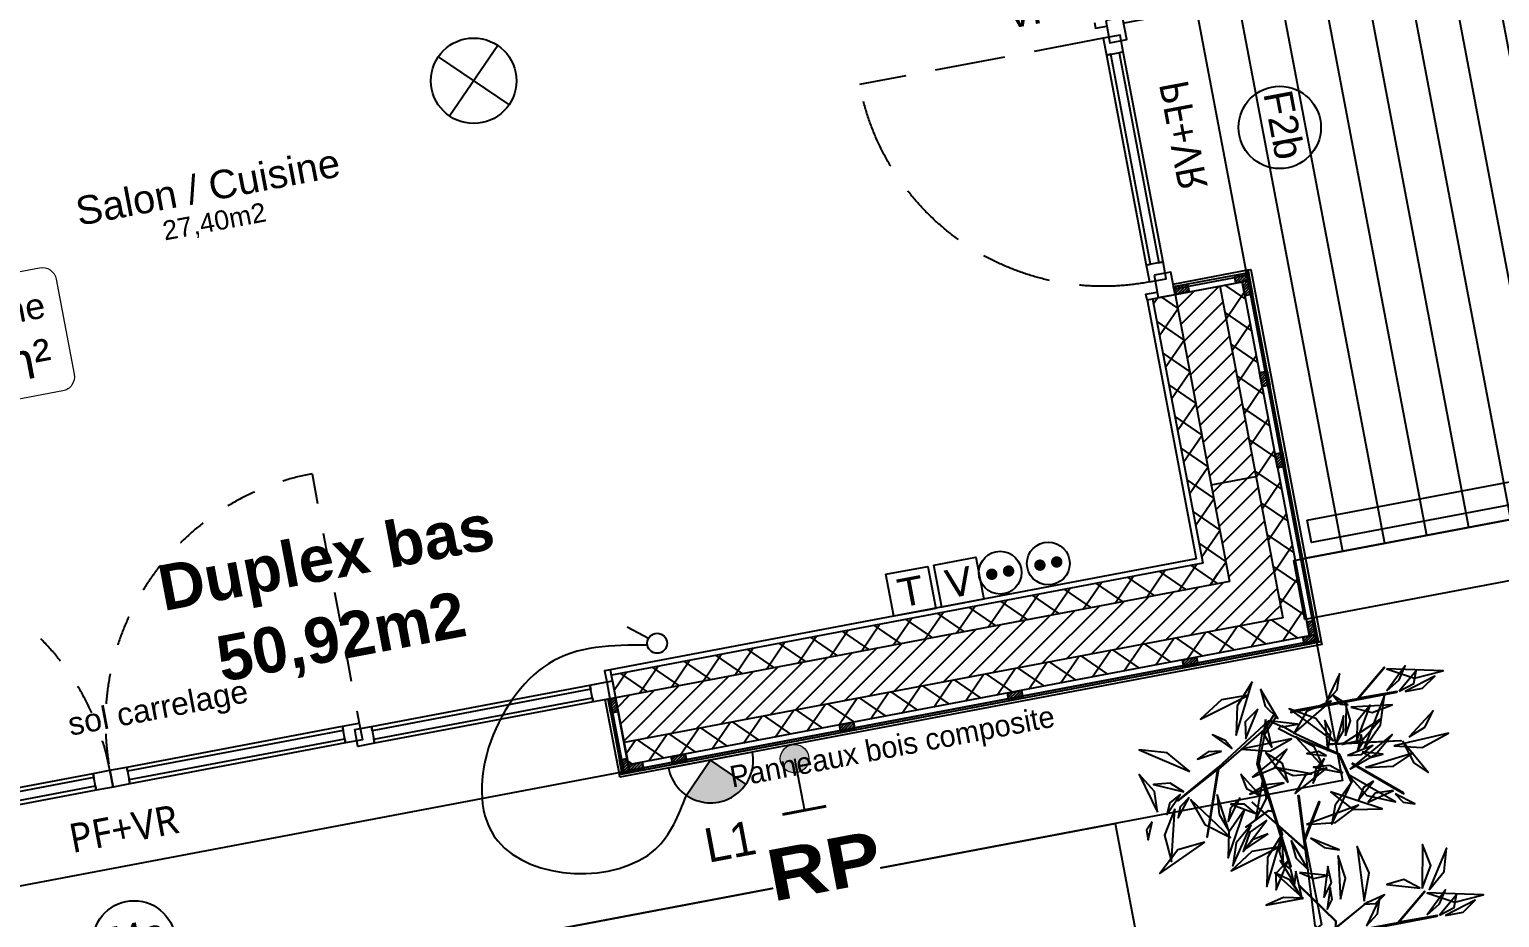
# Model space of a CAD drawing. Header units: centimetres. Extents: x 197412 to 267601, y -375791 to -305433.
# Drawn here: x 226479 to 231635, y -366572 to -363455 of the extents above; entities that cross this region are included whole.
import ezdxf

# ---------------------------------------------------------------- set-up
doc = ezdxf.new("R2010")
doc.units = ezdxf.units.CM
doc.linetypes.add('Style de ligne -1', pattern=[0.41664, 0.20828, -0.20836])
doc.linetypes.add('Style de ligne -2', pattern=[0.694425, 0.48607, -0.208355])
doc.layers.add('3-BAT C-Niveau 0', color=250, linetype='Continuous')
doc.layers.add('prlm-EAU-EF', color=161, linetype='Continuous')
doc.layers.add('prlm-ELEC-CFA', color=1, linetype='Continuous', lineweight=25)
doc.layers.add('prlm-ELEC-CFO', color=1, linetype='Continuous', lineweight=25)
doc.styles.add('Futura Book', font='')
doc.styles.add('Geneva (bold)', font='arialbd.ttf')
doc.styles.add('Helvetica', font='arial.ttf')
doc.styles.add('Lucida Grande', font='')
doc.styles.add('prlm-eau-ef', font='ariblk.ttf', dxfattribs={"height": 18})
doc.styles.add('prlm-elec-cfo', font='comic.ttf', dxfattribs={"height": 12})
doc.styles.add('prlm-sejc', font='arial.ttf', dxfattribs={"height": 20})
doc.styles.get("Standard").update_dxf_attribs({"font": 'ARIALUNI.TTF', "height": 100})
doc.styles.get('Futura Book').set_extended_font_data('Futura Book')
doc.styles.get('Lucida Grande').set_extended_font_data('Lucida Grande')
pattern_1 = [(45, (82627.55, 127994.637), (-31.2347524, 39.0434405), [])]
pattern_2 = [(45, (0, 0), (0, -1), [])]

# ---------------------------------------------------------------- blocks, each defined once
blk = doc.blocks.new('Groupe-201-1')
at = {"linetype": 'Continuous', "flags": 128}
for points in [[(14883.37, -49377.33), (14869.89, -49379.69), (14879.02, -49368.86), (14878.87, -49368.92), (14869.58, -49379.9), (14846.32, -49384.25), (14846.19, -49384.7), (14883.36, -49377.55), (14883.48, -49377.31), (14883.41, -49377.32)], [(14842.85, -49389.24), (14847.64, -49391.98), (14863.12, -49399.13), (14867.59, -49408.92), (14867.42, -49409.27), (14863.06, -49399.52), (14847.28, -49393.22), (14841.83, -49390.41), (14842.75, -49389.29)], [(14897.52, -49455.92), (14884.04, -49458.28), (14893.16, -49447.45), (14893.02, -49447.51), (14883.73, -49458.49), (14860.46, -49462.84), (14860.34, -49463.29), (14897.51, -49456.14), (14897.62, -49455.9), (14897.55, -49455.91)]]:
    blk.add_lwpolyline(points, dxfattribs=at)
for points in [[(14841.09, -49385.99), (14836.93, -49392.36), (14834.93, -49402.64), (14846.15, -49438.74), (14845.98, -49438.95), (14839.93, -49419.5), (14838.22, -49419.22), (14830.41, -49424.91), (14838.32, -49419.06), (14839.82, -49419.21), (14834.39, -49402.69), (14836.06, -49392.29), (14837.44, -49390.07), (14820.74, -49404.51), (14816.86, -49428.45), (14820.55, -49404.51), (14806.53, -49415.7), (14808.95, -49413.6), (14820.75, -49403.87), (14838.36, -49387.59), (14838.55, -49388.1), (14837.44, -49390.07), (14840.03, -49385.76)], [(14884.6, -49394.5), (14884.83, -49394.62), (14858.85, -49396.04), (14858.87, -49395.65)], [(14867.67, -49402.44), (14867.66, -49402.63), (14885.75, -49413.15), (14885.72, -49412.89)], [(14832.52, -49416.1), (14851.22, -49432.64), (14848.7, -49413.74), (14848.94, -49413.76), (14851, -49428.99), (14856.13, -49415.92), (14856.22, -49416.08), (14851.06, -49429.41), (14856.89, -49459.09), (14855.28, -49460.35), (14854.73, -49459.38), (14851.33, -49432.93), (14832.7, -49416.29)], [(14858.94, -49461.34), (14861.89, -49460.33), (14873.06, -49451.17), (14872.88, -49451.2), (14861.93, -49460.15), (14862.03, -49457.84), (14849.37, -49445.56), (14849.1, -49445.52), (14861.85, -49457.92), (14861.79, -49460.1), (14858.93, -49460.86)]]:
    blk.add_lwpolyline(points, close=True, dxfattribs=at)
at = {"linetype": 'Continuous'}
for points in [[(14858.53, -49380.89, -207.06), (14862.41, -49376.77, -208.24), (14863.27, -49371.06, -209.24), (14863.27, -49371.06, -209.24), (14858.53, -49380.89, -207.06)], [(14879.66, -49369.36, -186.41), (14889.53, -49372.66, -187.61), (14899.63, -49370.1, -186.97), (14899.63, -49370.1, -186.97), (14879.66, -49369.36, -186.41)], [(14879.79, -49377.02, -186.97), (14884.09, -49373.18, -187.38), (14886.26, -49368.29, -185.5), (14886.26, -49368.29, -185.5), (14879.79, -49377.02, -186.97)], [(14884.2, -49377.15, -174.58), (14889.28, -49374.5, -172.2), (14890.1, -49370, -168.43), (14890.1, -49370, -168.43), (14884.2, -49377.15, -174.58)], [(14832.55, -49373.92, -206.43), (14827.27, -49382.32, -204.4), (14827.01, -49392.57, -204.36), (14827.01, -49392.57, -204.36), (14832.55, -49373.92, -206.43)], [(14832.55, -49373.92, -206.43), (14827.27, -49382.32, -204.4), (14827.01, -49392.57, -204.36), (14827.01, -49392.57, -204.36), (14832.55, -49373.92, -206.43)], [(14835.53, -49376.43, -199.98), (14837.2, -49382.46, -200.36), (14841.58, -49386.77, -199.46), (14841.58, -49386.77, -199.46), (14835.53, -49376.43, -199.98)], [(14886.27, -49377.27, -174.84), (14892.39, -49376.13, -175.45), (14896.71, -49371.95, -176.76), (14896.71, -49371.95, -176.76), (14886.27, -49377.27, -174.84)], [(14831.29, -49378.63, -194.97), (14821.79, -49380.25, -192.57), (14814.49, -49387.05, -191.31), (14814.49, -49387.05, -191.31), (14831.29, -49378.63, -194.97)], [(14860.44, -49380.56, -178.9), (14851.67, -49384.27, -176.01), (14847.19, -49391.99, -172.29), (14847.19, -49391.99, -172.29), (14860.44, -49380.56, -178.9)], [(14860.44, -49380.56, -178.9), (14851.67, -49384.27, -176.01), (14847.19, -49391.99, -172.29), (14847.19, -49391.99, -172.29), (14860.44, -49380.56, -178.9)], [(14861.02, -49378.68, -177.75), (14863.61, -49381.72, -175.38), (14866.09, -49381.98, -172.12), (14866.09, -49381.98, -172.12), (14861.02, -49378.68, -177.75)], [(14867.25, -49382.85, -200.41), (14874.64, -49384.63, -200.32), (14881.71, -49382, -200.54), (14881.71, -49382, -200.54), (14867.25, -49382.85, -200.41)], [(14874.07, -49382.01, -189.87), (14869.38, -49387.67, -186.93), (14869.26, -49394.44, -183.27), (14869.26, -49394.44, -183.27), (14874.07, -49382.01, -189.87)], [(14871.8, -49397.41, -212.64), (14877.65, -49388.95, -211.07), (14878.96, -49378.62, -212.06), (14878.96, -49378.62, -212.06), (14871.8, -49397.41, -212.64)], [(14871.8, -49397.41, -212.64), (14877.65, -49388.95, -211.07), (14878.96, -49378.62, -212.06), (14878.96, -49378.62, -212.06), (14871.8, -49397.41, -212.64)], [(14834.54, -49383.46, -194.21), (14830.17, -49387.99, -192.81), (14830.32, -49393.74, -190.06), (14830.32, -49393.74, -190.06), (14834.54, -49383.46, -194.21)], [(14834.54, -49383.46, -194.21), (14830.17, -49387.99, -192.81), (14830.32, -49393.74, -190.06), (14830.32, -49393.74, -190.06), (14834.54, -49383.46, -194.21)], [(14837.25, -49387.16, -183.73), (14836.61, -49392.16, -181.29), (14839.43, -49396.84, -179.52), (14839.43, -49396.84, -179.52), (14837.25, -49387.16, -183.73)], [(14861.16, -49394.73, -204.31), (14854.86, -49386.74, -204.16), (14845.53, -49383.39, -202.67), (14845.53, -49383.39, -202.67), (14861.16, -49394.73, -204.31)], [(14861.97, -49395.82, -204.62), (14864.59, -49391.13, -205.07), (14864.66, -49385.83, -204.23), (14864.66, -49385.83, -204.23), (14861.97, -49395.82, -204.62)], [(14864.07, -49395.84, -233.25), (14871.44, -49394.17, -238.65), (14877.56, -49386.95, -241.93), (14877.56, -49386.95, -241.93), (14864.07, -49395.84, -233.25)], [(14865.33, -49392.83, -229.03), (14867.12, -49387.64, -227.48), (14865.5, -49382.5, -225.66), (14865.5, -49382.5, -225.66), (14865.33, -49392.83, -229.03)], [(14887.67, -49393.23, -215.73), (14893.15, -49389.87, -216.78), (14896.08, -49384.05, -215.22), (14896.08, -49384.05, -215.22), (14887.67, -49393.23, -215.73)], [(14887.67, -49393.23, -215.73), (14893.15, -49389.87, -216.78), (14896.08, -49384.05, -215.22), (14896.08, -49384.05, -215.22), (14887.67, -49393.23, -215.73)], [(14838.5, -49387.65, -183.47), (14843.34, -49389.73, -183.7), (14848.46, -49388.71, -184.07), (14848.46, -49388.71, -184.07), (14838.5, -49387.65, -183.47)], [(14838.5, -49387.65, -183.47), (14843.34, -49389.73, -183.7), (14848.46, -49388.71, -184.07), (14848.46, -49388.71, -184.07), (14838.5, -49387.65, -183.47)], [(14859.1, -49398.19, -198.87), (14860.21, -49391.46, -195.41), (14858.07, -49387.45, -190.33), (14858.07, -49387.45, -190.33), (14859.1, -49398.19, -198.87)], [(14882.24, -49396.34, -223.19), (14892.24, -49396.9, -225.59), (14901.41, -49391.88, -225.79), (14901.41, -49391.88, -225.79), (14882.24, -49396.34, -223.19)], [(14882.24, -49396.34, -223.19), (14892.24, -49396.9, -225.59), (14901.41, -49391.88, -225.79), (14901.41, -49391.88, -225.79), (14882.24, -49396.34, -223.19)], [(14825.55, -49397.37, -171.59), (14823.16, -49394.46, -169.03), (14818.7, -49392.51, -167.96), (14818.7, -49392.51, -167.96), (14825.55, -49397.37, -171.59)], [(14828.68, -49397.56, -176.08), (14838.76, -49398.23, -174.79), (14846.39, -49393.96, -170.69), (14846.39, -49393.96, -170.69), (14828.68, -49397.56, -176.08)], [(14857.65, -49403.86, -217.22), (14854.46, -49396.78, -219.34), (14847.75, -49393.24, -221.55), (14847.75, -49393.24, -221.55), (14857.65, -49403.86, -217.22)], [(14866.03, -49399.77, -207.72), (14870.99, -49399.39, -206.62), (14874.89, -49396.19, -205.86), (14874.89, -49396.19, -205.86), (14866.03, -49399.77, -207.72)], [(14866.86, -49404.57, -210.1), (14875.95, -49399.24, -209.96), (14881.73, -49392.44, -205.95), (14881.73, -49392.44, -205.95), (14866.86, -49404.57, -210.1)], [(14869.5, -49398.13, -212.09), (14871.42, -49395.13, -209.87), (14870.79, -49392.45, -207.1), (14870.79, -49392.45, -207.1), (14869.5, -49398.13, -212.09)], [(14869.5, -49398.13, -212.09), (14871.42, -49395.13, -209.87), (14870.79, -49392.45, -207.1), (14870.79, -49392.45, -207.1), (14869.5, -49398.13, -212.09)], [(14885.32, -49394.71, -214.21), (14889.29, -49402.38, -211.43), (14894.37, -49405.76, -206.15), (14894.37, -49405.76, -206.15), (14885.32, -49394.71, -214.21)], [(14810.75, -49405.36, -223.66), (14802.73, -49398.81, -222.36), (14792.98, -49397.74, -219.58), (14792.98, -49397.74, -219.58), (14810.75, -49405.36, -223.66)], [(14821.85, -49398.26, -172.05), (14817.21, -49398.47, -171.7), (14813.38, -49401.09, -172.02), (14813.38, -49401.09, -172.02), (14821.85, -49398.26, -172.05)], [(14821.85, -49398.26, -172.05), (14817.21, -49398.47, -171.7), (14813.38, -49401.09, -172.02), (14813.38, -49401.09, -172.02), (14821.85, -49398.26, -172.05)], [(14832.54, -49407.39, -205.3), (14840.18, -49404.24, -204.92), (14844.77, -49397.53, -203.9), (14844.77, -49397.53, -203.9), (14832.54, -49407.39, -205.3)], [(14845.19, -49409.27, -200.73), (14843.17, -49402.57, -197.34), (14837.39, -49398.87, -193.77), (14837.39, -49398.87, -193.77), (14845.19, -49409.27, -200.73)], [(14845.19, -49409.27, -200.73), (14843.17, -49402.57, -197.34), (14837.39, -49398.87, -193.77), (14837.39, -49398.87, -193.77), (14845.19, -49409.27, -200.73)], [(14858.64, -49399.9, -202.35), (14855.82, -49398.32, -200.21), (14851.78, -49399.03, -199.09), (14851.78, -49399.03, -199.09), (14858.64, -49399.9, -202.35)], [(14857.94, -49400.8, -202.12), (14854.9, -49404.63, -201.54), (14854.04, -49409.43, -202.14), (14854.04, -49409.43, -202.14), (14857.94, -49400.8, -202.12)], [(14871.15, -49398.47, -213.12), (14874.39, -49400.31, -210.71), (14878.45, -49399.27, -208.62), (14878.45, -49399.27, -208.62), (14871.15, -49398.47, -213.12)], [(14871.15, -49398.47, -213.12), (14874.39, -49400.31, -210.71), (14878.45, -49399.27, -208.62), (14878.45, -49399.27, -208.62), (14871.15, -49398.47, -213.12)], [(14872.38, -49403.98, -221.24), (14882.19, -49403.47, -218.96), (14888.91, -49398.97, -214.31), (14888.91, -49398.97, -214.31), (14872.38, -49403.98, -221.24)], [(14799.39, -49419.62, -212.86), (14798.33, -49412.35, -209.91), (14792.92, -49406.39, -208.14), (14792.92, -49406.39, -208.14), (14799.39, -49419.62, -212.86)], [(14799.39, -49419.62, -212.86), (14798.33, -49412.35, -209.91), (14792.92, -49406.39, -208.14), (14792.92, -49406.39, -208.14), (14799.39, -49419.62, -212.86)], [(14828.64, -49406.28, -184.69), (14830.55, -49411.35, -183.17), (14835.47, -49413.91, -181.63), (14835.47, -49413.91, -181.63), (14828.64, -49406.28, -184.69)], [(14840.82, -49403.95, -185.42), (14846.92, -49406.81, -185.31), (14853.39, -49406.17, -184.01), (14853.39, -49406.17, -184.01), (14840.82, -49403.95, -185.42)], [(14858.88, -49404.11, -210.57), (14851.31, -49406.69, -206.9), (14847.72, -49413.06, -202.54), (14847.72, -49413.06, -202.54), (14858.88, -49404.11, -210.57)], [(14864.34, -49405.82, -199.77), (14859.78, -49403.26, -197.57), (14854.06, -49403.84, -196.35), (14854.06, -49403.84, -196.35), (14864.34, -49405.82, -199.77)], [(14865.97, -49406.26, -220.09), (14872.83, -49413.85, -220.53), (14882.85, -49415.96, -219.34), (14882.85, -49415.96, -219.34), (14865.97, -49406.26, -220.09)], [(14808.58, -49412.5, -232.48), (14803.78, -49409.44, -232.45), (14798.01, -49409.9, -231.83), (14798.01, -49409.9, -231.83), (14808.58, -49412.5, -232.48)], [(14843.84, -49409.34, -200.44), (14837.42, -49410.04, -199.26), (14831.81, -49413.28, -200.49), (14831.81, -49413.28, -200.49), (14843.84, -49409.34, -200.44)], [(14833.79, -49422.37, -188.89), (14837.66, -49414.87, -185.79), (14836.35, -49407.91, -181.22), (14836.35, -49407.91, -181.22), (14833.79, -49422.37, -188.89)], [(14860.03, -49412.55, -220.85), (14867.95, -49418.71, -221.31), (14878.2, -49418.42, -222.56), (14878.2, -49418.42, -222.56), (14860.03, -49412.55, -220.85)], [(14867.42, -49409.27, -197.23), (14861.75, -49417.14, -194.28), (14860.48, -49423.88, -188.42), (14860.48, -49423.88, -188.42), (14867.42, -49409.27, -197.23)], [(14875.09, -49408.78, -218.46), (14871.64, -49410.93, -216.39), (14869.91, -49415.37, -215.43), (14869.91, -49415.37, -215.43), (14875.09, -49408.78, -218.46)], [(14882.14, -49412.01, -202.5), (14875.74, -49413.03, -200.11), (14873.32, -49416.09, -195.35), (14873.32, -49416.09, -195.35), (14882.14, -49412.01, -202.5)], [(14807.48, -49413.32, -232.75), (14803.74, -49416.38, -233.5), (14802.64, -49420.43, -235.42), (14802.64, -49420.43, -235.42), (14807.48, -49413.32, -232.75)], [(14810.45, -49414.53, -229.3), (14807.36, -49417.72, -228.25), (14806.66, -49421.66, -226.49), (14806.66, -49421.66, -226.49), (14810.45, -49414.53, -229.3)], [(14810.99, -49415.25, -228.97), (14815.99, -49423.97, -227.8), (14825, -49428.49, -227.09), (14825, -49428.49, -227.09), (14810.99, -49415.25, -228.97)], [(14820.26, -49413.46, -196.26), (14820.98, -49420.33, -195.05), (14824.46, -49426.18, -196.39), (14824.46, -49426.18, -196.39), (14820.26, -49413.46, -196.26)], [(14828.4, -49414.58, -195.33), (14825.01, -49418.19, -195.1), (14824.13, -49422.91, -194.26), (14824.13, -49422.91, -194.26), (14828.4, -49414.58, -195.33)], [(14833.82, -49420.14, -215.21), (14829.87, -49416.87, -213.09), (14825.14, -49416.86, -210.46), (14825.14, -49416.86, -210.46), (14833.82, -49420.14, -215.21)], [(14851.68, -49423.93, -225.36), (14861.8, -49423.3, -224.7), (14869.83, -49417.22, -224), (14869.83, -49417.22, -224), (14851.68, -49423.93, -225.36)], [(14882.78, -49413.25, -211.6), (14885.59, -49416.14, -211.07), (14889.69, -49416.72, -211.1), (14889.69, -49416.72, -211.1), (14882.78, -49413.25, -211.6)], [(14797.56, -49423.01, -211.21), (14795.5, -49425.96, -209.03), (14796.08, -49429.35, -206.71), (14796.08, -49429.35, -206.71), (14797.56, -49423.01, -211.21)], [(14797.56, -49423.01, -211.21), (14795.5, -49425.96, -209.03), (14796.08, -49429.35, -206.71), (14796.08, -49429.35, -206.71), (14797.56, -49423.01, -211.21)], [(14805.49, -49418.45, -228.35), (14801.82, -49427.75, -229.1), (14804.35, -49436.96, -232.12), (14804.35, -49436.96, -232.12), (14805.49, -49418.45, -228.35)], [(14829.96, -49418.55, -207.25), (14824.35, -49426.61, -205.29), (14824.18, -49435.68, -201.98), (14824.18, -49435.68, -201.98), (14829.96, -49418.55, -207.25)], [(14837.75, -49422.43, -207.16), (14831.82, -49426.61, -205.48), (14829.48, -49433.42, -203.83), (14829.48, -49433.42, -203.83), (14837.75, -49422.43, -207.16)], [(14837.75, -49422.43, -207.16), (14831.82, -49426.61, -205.48), (14829.48, -49433.42, -203.83), (14829.48, -49433.42, -203.83), (14837.75, -49422.43, -207.16)], [(14832.22, -49424.12, -201.48), (14826.93, -49430.37, -202.35), (14825.85, -49438.42, -201.76), (14825.85, -49438.42, -201.76), (14832.22, -49424.12, -201.48)], [(14838.25, -49427.23, -210.84), (14832.91, -49429.18, -209.98), (14830.03, -49432.73, -207.2), (14830.03, -49432.73, -207.2), (14838.25, -49427.23, -210.84)], [(14843.26, -49427.09, -206.43), (14837.98, -49435.5, -204.4), (14837.72, -49445.75, -204.36), (14837.72, -49445.75, -204.36), (14843.26, -49427.09, -206.43)], [(14843.26, -49427.09, -206.43), (14837.98, -49435.5, -204.4), (14837.72, -49445.75, -204.36), (14837.72, -49445.75, -204.36), (14843.26, -49427.09, -206.43)], [(14843.14, -49428.3, -223.21), (14842.04, -49433.4, -222.61), (14843.57, -49437.83, -220.88), (14843.57, -49437.83, -220.88), (14843.14, -49428.3, -223.21)], [(14843.14, -49428.3, -223.21), (14842.04, -49433.4, -222.61), (14843.57, -49437.83, -220.88), (14843.57, -49437.83, -220.88), (14843.14, -49428.3, -223.21)], [(14842.75, -49425.85, -203.84), (14842.52, -49425.95, -203.87), (14842.97, -49427.63, -202.04), (14843.18, -49427.53, -202.02), (14842.75, -49425.85, -203.84)], [(14816.01, -49430.13, -215.07), (14806.49, -49432.86, -213.8), (14800.25, -49441.13, -214.42), (14800.25, -49441.13, -214.42), (14816.01, -49430.13, -215.07)], [(14842, -49431.8, -194.97), (14832.5, -49433.43, -192.57), (14825.2, -49440.23, -191.31), (14825.2, -49440.23, -191.31), (14842, -49431.8, -194.97)], [(14846.24, -49429.6, -199.98), (14847.91, -49435.64, -200.36), (14852.29, -49439.95, -199.46), (14852.29, -49439.95, -199.46), (14846.24, -49429.6, -199.98)], [(14853.09, -49428.71, -228.81), (14857.82, -49432.03, -229.15), (14863.14, -49432.83, -227.32), (14863.14, -49432.83, -227.32), (14853.09, -49428.71, -228.81)], [(14871.92, -49450.89, -179.52), (14873.58, -49440.91, -178.73), (14869.47, -49431.73, -177.91), (14869.47, -49431.73, -177.91), (14871.92, -49450.89, -179.52)], [(14892.25, -49446.45, -182.25), (14895.23, -49438.38, -178.08), (14892.32, -49430.99, -173.29), (14892.32, -49430.99, -173.29), (14892.25, -49446.45, -182.25)], [(14894.71, -49446.86, -186.4), (14899.95, -49440.47, -186.75), (14900.79, -49432.27, -187), (14900.79, -49432.27, -187), (14894.71, -49446.86, -186.4)], [(14845.26, -49436.63, -194.21), (14840.88, -49441.17, -192.81), (14841.03, -49446.92, -190.06), (14841.03, -49446.92, -190.06), (14845.26, -49436.63, -194.21)], [(14845.26, -49436.63, -194.21), (14840.88, -49441.17, -192.81), (14841.03, -49446.92, -190.06), (14841.03, -49446.92, -190.06), (14845.26, -49436.63, -194.21)], [(14847.29, -49444.55, -161.32), (14846.2, -49439.72, -161.24), (14842.39, -49436.61, -160.95), (14842.39, -49436.61, -160.95), (14847.29, -49444.55, -161.32)], [(14857.72, -49449.62, -186.16), (14860.37, -49444.48, -185.75), (14859.15, -49438.74, -185.13), (14859.15, -49438.74, -185.13), (14857.72, -49449.62, -186.16)], [(14863.54, -49450.11, -247.3), (14865.37, -49442.75, -244.69), (14862.72, -49434.99, -243.35), (14862.72, -49434.99, -243.35), (14863.54, -49450.11, -247.3)], [(14863.54, -49450.11, -247.3), (14865.37, -49442.75, -244.69), (14862.72, -49434.99, -243.35), (14862.72, -49434.99, -243.35), (14863.54, -49450.11, -247.3)], [(14849.37, -49448.85, -176.88), (14845.64, -49443.44, -176.9), (14840.59, -49440.88, -174.04), (14840.59, -49440.88, -174.04), (14849.37, -49448.85, -176.88)], [(14847.96, -49440.34, -183.73), (14847.32, -49445.33, -181.29), (14850.15, -49450.01, -179.52), (14850.15, -49450.01, -179.52), (14847.96, -49440.34, -183.73)], [(14849.21, -49440.83, -183.47), (14854.05, -49442.91, -183.7), (14859.17, -49441.89, -184.07), (14859.17, -49441.89, -184.07), (14849.21, -49440.83, -183.47)], [(14849.21, -49440.83, -183.47), (14854.05, -49442.91, -183.7), (14859.17, -49441.89, -184.07), (14859.17, -49441.89, -184.07), (14849.21, -49440.83, -183.47)], [(14891.56, -49446.29, -181.99), (14885.82, -49443.29, -181.12), (14879.82, -49445.02, -179.03), (14879.82, -49445.02, -179.03), (14891.56, -49446.29, -181.99)], [(14858.85, -49453.83, -197.01), (14860.62, -49450.24, -196.39), (14859.92, -49446.16, -196.61), (14859.92, -49446.16, -196.61), (14858.85, -49453.83, -197.01)], [(14871.83, -49451.88, -179.83), (14875.88, -49451.63, -178.67), (14878.97, -49448.66, -177.99), (14878.97, -49448.66, -177.99), (14871.83, -49451.88, -179.83)], [(14893.8, -49447.95, -186.41), (14903.67, -49451.25, -187.61), (14913.77, -49448.69, -186.97), (14913.77, -49448.69, -186.97), (14893.8, -49447.95, -186.41)], [(14893.93, -49455.62, -186.97), (14898.24, -49451.77, -187.38), (14900.41, -49446.88, -185.5), (14900.41, -49446.88, -185.5), (14893.93, -49455.62, -186.97)], [(14898.34, -49455.74, -174.58), (14903.43, -49453.09, -172.2), (14904.25, -49448.59, -168.43), (14904.25, -49448.59, -168.43), (14898.34, -49455.74, -174.58)], [(14850.64, -49449.86, -183.78), (14843.6, -49449.58, -183.14), (14837.55, -49452.23, -184.94), (14837.55, -49452.23, -184.94), (14850.64, -49449.86, -183.78)], [(14872.67, -49459.48, -207.06), (14876.56, -49455.36, -208.24), (14877.42, -49449.65, -209.24), (14877.42, -49449.65, -209.24), (14872.67, -49459.48, -207.06)], [(14900.41, -49455.86, -174.84), (14906.54, -49454.72, -175.45), (14910.85, -49450.54, -176.76), (14910.85, -49450.54, -176.76), (14900.41, -49455.86, -174.84)]]:
    blk.add_polyline3d(points, dxfattribs=at)
blk = doc.blocks.new('Groupe-205-1')
blk.add_blockref('Groupe-201-1', (0, 0))
blk = doc.blocks.new('Groupe-206-1')
blk.add_blockref('Groupe-205-1', (0, 0))
blk = doc.blocks.new('PORTE FENETRE TYPE 1')
at = {"linetype": 'Style de ligne -1', "ltscale": 50.8}
for p, q in [((4, 16), (4, 105)), ((182, 105), (182, 16))]:
    blk.add_line(p, q, dxfattribs=at)
at = {"linetype": 'Continuous', "lineweight": 25, "flags": 128}
for points in [[(-2, 18), (0, 18), (0, 14)], [(272, 18), (270, 18), (270, 14)], [(0, 8), (0, -18), (-2, -18)], [(270, 8), (270, -18), (272, -18)]]:
    blk.add_lwpolyline(points, dxfattribs=at)
at = {"linetype": 'Continuous', "flags": 128}
for points in [[(4, 16), (10, 16), (10, 10), (4, 10)], [(10, 16), (87, 16), (87, 14.5), (10, 14.5)], [(87, 16), (93, 16), (93, 10), (87, 10)], [(93, 16), (99, 16), (99, 10), (93, 10)], [(99, 16), (176, 16), (176, 14.5), (99, 14.5)], [(176, 16), (182, 16), (182, 10), (176, 10)], [(-2, 14), (6, 14), (6, 8), (-2, 8)], [(10, 11.5), (87, 11.5), (87, 10), (10, 10)], [(99, 11.5), (176, 11.5), (176, 10), (99, 10)], [(180, 14), (186, 14), (186, 8), (180, 8)], [(186, 14), (264, 14), (264, 12.5), (186, 12.5)], [(264, 14), (270, 14), (270, 8), (264, 8)], [(264, 14), (272, 14), (272, 8), (264, 8)], [(186, 9.5), (264, 9.5), (264, 8), (186, 8)]]:
    blk.add_lwpolyline(points, close=True, dxfattribs=at)
at = {"linetype": 'Style de ligne -1', "ltscale": 50.8}
for centre, start, end in [((4, 16), 360, 90), ((182, 16), 90, 180)]:
    blk.add_arc(centre, 89, start, end, dxfattribs=at)
at = {"insert": (74.62, 0.04), "char_height": 10.161, "attachment_point": 1, "line_spacing_factor": 0.978845, "style": 'Lucida Grande'}
blk.add_mtext('PF+VR ', dxfattribs=at)
blk = doc.blocks.new('PORTE FENETRE TYPE 3bis')
at = {"linetype": 'Style de ligne -2', "ltscale": 50.8}
blk.add_line((4, 16), (4, 103), dxfattribs=at)
at = {"linetype": 'Continuous', "lineweight": 25, "flags": 128}
for points in [[(-2, 18), (0, 18), (0, 14)], [(97, 18), (95, 18), (95, 14)], [(0, 7.7), (0, -18), (-2, -18)], [(95, 7.7), (95, -18), (97, -18)]]:
    blk.add_lwpolyline(points, dxfattribs=at)
at = {"linetype": 'Continuous', "flags": 128}
for points in [[(4, 16), (10, 16), (10, 10), (4, 10)], [(10, 16), (85, 16), (85, 14.5), (10, 14.5)], [(85, 16), (91, 16), (91, 10), (85, 10)], [(-2, 14), (6, 14), (6, 8), (-2, 8)], [(10, 11.5), (85, 11.5), (85, 10), (10, 10)], [(89, 14), (97, 14), (97, 8), (89, 8)]]:
    blk.add_lwpolyline(points, close=True, dxfattribs=at)
at = {"linetype": 'Style de ligne -2', "ltscale": 50.8}
blk.add_arc((4, 16), 87, 360, 90, dxfattribs=at)
at = {"insert": (23.21, -0.18), "char_height": 10.161, "attachment_point": 1, "line_spacing_factor": 0.978845, "style": 'Lucida Grande'}
blk.add_mtext('PF+VR ', dxfattribs=at)
blk = doc.blocks.new('Groupe-317-1')
at = {"linetype": 'Continuous'}
h = blk.add_hatch(dxfattribs=at)
h.set_pattern_fill('BOIS 45', color=256, style=0, pattern_type=2)
h.set_pattern_definition(pattern_2)
h.paths.add_polyline_path([(14826.36, -49231.3), (14831.27, -49230.37), (14831.77, -49233.03), (14826.86, -49233.96)])
h = blk.add_hatch(dxfattribs=at)
h.set_pattern_fill('BOIS 45', color=256, style=0, pattern_type=2)
h.set_pattern_definition(pattern_2)
h.paths.add_polyline_path([(14805.04, -49235.34), (14809.95, -49234.41), (14810.45, -49237.06), (14805.54, -49237.99)])
h = blk.add_hatch(dxfattribs=at)
h.set_pattern_fill('BOIS 45', color=256, style=0, pattern_type=2)
h.set_pattern_definition(pattern_2)
h.paths.add_polyline_path([(14830.05, -49238.44), (14829.12, -49233.53), (14831.77, -49233.03), (14832.7, -49237.94)])
h = blk.add_hatch(dxfattribs=at)
h.set_pattern_fill('BOIS 45', color=256, style=0, pattern_type=2)
h.set_pattern_definition(pattern_2)
h.paths.add_polyline_path([(14836.09, -49270.32), (14835.16, -49265.41), (14837.81, -49264.9), (14838.74, -49269.82)])
h = blk.add_hatch(dxfattribs=at)
h.set_pattern_fill('BOIS 45', color=256, style=0, pattern_type=2)
h.set_pattern_definition(pattern_2)
h.paths.add_polyline_path([(14841.49, -49298.86), (14840.56, -49293.95), (14843.22, -49293.45), (14844.15, -49298.36)])
h = blk.add_hatch(dxfattribs=at)
h.set_pattern_fill('BOIS 45', color=256, style=0, pattern_type=2)
h.set_pattern_definition(pattern_2)
h.paths.add_polyline_path([(14852.66, -49357.81), (14851.73, -49352.9), (14854.38, -49352.4), (14855.31, -49357.31)])
h = blk.add_hatch(dxfattribs=at)
h.set_pattern_fill('BOIS 45', color=256, style=0, pattern_type=2)
h.set_pattern_definition(pattern_2)
h.paths.add_polyline_path([(14850.4, -49358.24), (14855.31, -49357.31), (14855.81, -49359.97), (14850.9, -49360.9)])
h = blk.add_hatch(dxfattribs=at)
h.set_pattern_fill('BOIS 45', color=256, style=0, pattern_type=2)
h.set_pattern_definition(pattern_2)
h.paths.add_polyline_path([(14808.15, -49366.24), (14813.06, -49365.31), (14813.56, -49367.97), (14808.65, -49368.9)])
h = blk.add_hatch(dxfattribs=at)
h.set_pattern_fill('BOIS 45', color=256, style=0, pattern_type=2)
h.set_pattern_definition(pattern_2)
h.paths.add_polyline_path([(14607.58, -49384.89), (14606.65, -49379.98), (14609.3, -49379.47), (14610.23, -49384.39)])
h = blk.add_hatch(dxfattribs=at)
h.set_pattern_fill('BOIS 45', color=256, style=0, pattern_type=2)
h.set_pattern_definition(pattern_2)
h.paths.add_polyline_path([(14746.74, -49377.87), (14751.66, -49376.94), (14752.16, -49379.59), (14747.25, -49380.53)])
h = blk.add_hatch(dxfattribs=at)
h.set_pattern_fill('BOIS 45', color=256, style=0, pattern_type=2)
h.set_pattern_definition(pattern_2)
h.paths.add_polyline_path([(14687.79, -49389.04), (14692.7, -49388.11), (14693.21, -49390.76), (14688.29, -49391.69)])
h = blk.add_hatch(dxfattribs=at)
h.set_pattern_fill('BOIS 45', color=256, style=0, pattern_type=2)
h.set_pattern_definition(pattern_2)
h.paths.add_polyline_path([(14611.62, -49406.21), (14610.68, -49401.3), (14613.34, -49400.8), (14614.27, -49405.71)])
h = blk.add_hatch(dxfattribs=at)
h.set_pattern_fill('BOIS 45', color=256, style=0, pattern_type=2)
h.set_pattern_definition(pattern_2)
h.paths.add_polyline_path([(14613.77, -49403.06), (14618.68, -49402.13), (14619.18, -49404.78), (14614.27, -49405.71)])
h = blk.add_hatch(dxfattribs=at)
h.set_pattern_fill('BOIS 45', color=256, style=0, pattern_type=2)
h.set_pattern_definition(pattern_2)
h.paths.add_polyline_path([(14628.84, -49400.2), (14633.75, -49399.27), (14634.26, -49401.92), (14629.34, -49402.85)])
at = {"linetype": 'Continuous', "flags": 128}
for points in [[(14829.12, -49233.53), (14852.66, -49357.81), (14613.77, -49403.06), (14609.3, -49379.47), (14606.65, -49379.98), (14611.62, -49406.21), (14855.81, -49359.97), (14831.27, -49230.37), (14805.04, -49235.34), (14805.54, -49237.99)], [(14805.04, -49235.34), (14804.85, -49234.36), (14831.08, -49229.39), (14831.27, -49230.37)], [(14826.36, -49231.3), (14831.27, -49230.37), (14831.77, -49233.03), (14826.86, -49233.96)], [(14831.08, -49229.39), (14832.07, -49229.21), (14856.8, -49359.78), (14855.81, -49359.97)], [(14805.04, -49235.34), (14809.95, -49234.41), (14810.45, -49237.06), (14805.54, -49237.99)], [(14830.05, -49238.44), (14829.12, -49233.53), (14831.77, -49233.03), (14832.7, -49237.94)], [(14836.09, -49270.32), (14835.16, -49265.41), (14837.81, -49264.9), (14838.74, -49269.82)], [(14841.49, -49298.86), (14840.56, -49293.95), (14843.22, -49293.45), (14844.15, -49298.36)], [(14852.66, -49357.81), (14851.73, -49352.9), (14854.38, -49352.4), (14855.31, -49357.31)], [(14610.82, -49407.38), (14610.63, -49406.4), (14856.8, -49359.78), (14856.98, -49360.76)], [(14850.4, -49358.24), (14855.31, -49357.31), (14855.81, -49359.97), (14850.9, -49360.9)], [(14808.15, -49366.24), (14813.06, -49365.31), (14813.56, -49367.97), (14808.65, -49368.9)], [(14605.66, -49380.16), (14606.65, -49379.98), (14611.61, -49406.17), (14610.62, -49406.36)], [(14607.58, -49384.89), (14606.65, -49379.98), (14609.3, -49379.47), (14610.23, -49384.39)], [(14746.74, -49377.87), (14751.66, -49376.94), (14752.16, -49379.59), (14747.25, -49380.53)], [(14687.79, -49389.04), (14692.7, -49388.11), (14693.21, -49390.76), (14688.29, -49391.69)], [(14611.62, -49406.21), (14610.68, -49401.3), (14613.34, -49400.8), (14614.27, -49405.71)], [(14613.77, -49403.06), (14618.68, -49402.13), (14619.18, -49404.78), (14614.27, -49405.71)], [(14628.84, -49400.2), (14633.75, -49399.27), (14634.26, -49401.92), (14629.34, -49402.85)]]:
    blk.add_lwpolyline(points, close=True, dxfattribs=at)
blk = doc.blocks.new('Groupe-412-1')
at = {"linetype": 'Continuous'}
blk.add_circle((14842.27, -49179.39), 14.45, dxfattribs=at)
at = {"insert": (14846.38, -49165.57), "char_height": 10.087, "attachment_point": 1, "rotation": 280.7236, "line_spacing_factor": 0.834288, "style": 'Helvetica'}
blk.add_mtext('F2b', dxfattribs=at)
blk = doc.blocks.new('Groupe-413-1')
at = {"linetype": 'Continuous'}
blk.add_circle((14440.42, -49465.15), 14.45, dxfattribs=at)
at = {"insert": (14426.61, -49461.04), "char_height": 10.087, "attachment_point": 1, "rotation": 10.7236, "line_spacing_factor": 0.834288, "style": 'Helvetica'}
blk.add_mtext('F4a', dxfattribs=at)
blk = doc.blocks.new('xi.SA')
at = {"layer": 'prlm-ELEC-CFO', "color": 0}
blk.add_lwpolyline([(0.2, -1.28), (5.5, 5.28)], dxfattribs=at)
blk.add_circle((-2, -4), 3.5, dxfattribs=at)
blk = doc.blocks.new('xi.LUM1')
at = {"layer": 'prlm-ELEC-CFO', "linetype": 'ByBlock', "lineweight": 5}
blk.add_hatch(color=0, dxfattribs=at).paths.add_polyline_path([(10.61, 10.61, 0.414214), (-10.61, 10.61), (0, 0)])
at = {"layer": 'prlm-ELEC-CFO', "color": 0, "linetype": 'ByBlock', "lineweight": -2, "flags": 128}
blk.add_lwpolyline([(15, 0, 1), (-15, 0)], format="xyb", close=True, dxfattribs=at)
at = {"layer": 'prlm-ELEC-CFO', "color": 0}
blk.add_lwpolyline([(-10.61, 10.61), (0, 0), (10.61, 10.61)], dxfattribs=at)
blk = doc.blocks.new('xi.PC')
at = {"color": 0, "lineweight": 5}
blk.add_wipeout([(-7.5, -7.5), (7.5, -7.5), (7.5, 7.5), (-7.5, 7.5)], dxfattribs=at).dxf.layer = 'prlm-ELEC-CFO'
at = {"layer": 'prlm-ELEC-CFO', "color": 0, "linetype": 'ByBlock', "lineweight": 5, "const_width": 2}
for points in [[(-4, 0, 1), (-2, 0, 1)], [(2, 0, 1), (4, 0, 1)]]:
    blk.add_lwpolyline(points, format="xyb", close=True, dxfattribs=at)
at = {"layer": 'prlm-ELEC-CFO', "color": 0, "linetype": 'ByBlock', "lineweight": -2}
blk.add_circle((0, 0), 7.5, dxfattribs=at)
blk = doc.blocks.new('xi.PTCE')
at = {"layer": 'prlm-ELEC-CFO', "color": 0}
for points in [[(-10.61, 10.61), (10.61, -10.61)], [(10.61, 10.61), (-10.61, -10.61)]]:
    blk.add_lwpolyline(points, dxfattribs=at)
at = {"layer": 'prlm-ELEC-CFO', "color": 0, "linetype": 'ByBlock'}
blk.add_circle((0, 0), 15, dxfattribs=at)
blk = doc.blocks.new('xi.4m²')
at = {"color": 0}
blk.add_wipeout([(-34.54, 20.54), (34.54, 20.54), (34.54, -20.54), (-34.54, -20.54)], dxfattribs=at).dxf.layer = 'prlm-ELEC-CFO'
at = {"layer": 'prlm-ELEC-CFO', "color": 0, "lineweight": 13}
blk.add_lwpolyline([(-31, 22), (31, 22, -0.414214), (36, 17), (36, -17, -0.414214), (31, -22), (-31, -22, -0.414214), (-36, -17), (-36, 17, -0.414214)], format="xyb", close=True, dxfattribs=at)
at = {"layer": 'prlm-ELEC-CFO', "color": 0, "attachment_point": 6, "line_spacing_factor": 0.8, "style": 'prlm-sejc'}
for s, insert, char_height in [('surf cuisine', (30.36, 8.9), 9), ('4 m²', (29.31, -9.19), 13)]:
    blk.add_mtext(s, dxfattribs=dict(at, insert=insert, char_height=char_height))
at = {"layer": 'prlm-ELEC-CFO', "color": 0, "style": 'prlm-sejc', "flags": 8}
blk.add_attdef('?', (-28.3, -16.79), '', height=20, dxfattribs=at)
blk = doc.blocks.new('xi.rp')
at = {"layer": 'prlm-EAU-EF', "lineweight": 5}
h = blk.add_hatch(color=0, dxfattribs=at)
edge = h.paths.add_edge_path()
edge.add_arc((0, 5), 5, 0, 360)
at = {"layer": 'prlm-EAU-EF', "color": 0, "const_width": 1, "flags": 128}
blk.add_lwpolyline([(-7.82, 23.46), (7.82, 23.46)], dxfattribs=at)
at = {"layer": 'prlm-EAU-EF', "color": 0, "flags": 128}
blk.add_lwpolyline([(0, 5), (0, 23.46)], dxfattribs=at)
at = {"layer": 'prlm-EAU-EF', "color": 0, "lineweight": 5}
blk.add_circle((0, 5), 5, dxfattribs=at)
blk = doc.blocks.new('xi.TEL')
at = {"layer": 'prlm-ELEC-CFA', "color": 0, "linetype": 'ByBlock', "lineweight": -2, "flags": 128}
blk.add_lwpolyline([(-7.5, 7.5), (7.5, 7.5), (7.5, -7.5), (-7.5, -7.5)], close=True, dxfattribs=at)
at = {"layer": 'prlm-ELEC-CFA', "color": 0, "linetype": 'ByBlock', "insert": (0, 0), "char_height": 10, "width": 11.36, "attachment_point": 5}
blk.add_mtext('{\\fVerdana|b0|i0|c0|p34;T}', dxfattribs=at)
blk = doc.blocks.new('xi.TV')
at = {"layer": 'prlm-ELEC-CFA', "color": 0, "linetype": 'ByBlock', "lineweight": -2, "flags": 128}
blk.add_lwpolyline([(-7.5, 7.5), (7.5, 7.5), (7.5, -7.5), (-7.5, -7.5)], close=True, dxfattribs=at)
at = {"layer": 'prlm-ELEC-CFA', "color": 0, "linetype": 'ByBlock', "insert": (0, 0), "char_height": 10, "width": 11.36, "attachment_point": 5}
blk.add_mtext('{\\fVerdana|b0|i0|c0|p34;V}', dxfattribs=at)
blk = doc.blocks.new('Groupe-77-1')
at = {"linetype": 'Continuous'}
for p, q in [((15070.67, -49289.05), (14949.34, -48648.37)), ((15085.41, -49286.26), (14964.08, -48645.58)), ((15041.19, -49294.63), (14919.86, -48653.95)), ((15055.93, -49291.84), (14934.6, -48651.16)), ((15011.72, -49300.21), (14890.39, -48659.53)), ((15026.46, -49297.42), (14905.12, -48656.74)), ((14982.24, -49305.79), (14860.91, -48665.11)), ((14996.98, -49303), (14875.65, -48662.32)), ((14967.5, -49308.59), (14846.17, -48667.9)), ((14938.03, -49314.17), (14816.7, -48673.49)), ((14952.76, -49311.38), (14831.43, -48670.7)), ((14908.55, -49319.75), (14787.22, -48679.07)), ((14923.29, -49316.96), (14801.96, -48676.28)), ((14879.07, -49325.33), (14757.74, -48684.65)), ((14893.81, -49322.54), (14772.48, -48681.86)), ((14864.34, -49328.12), (14743.01, -48687.44))]:
    blk.add_line(p, q, dxfattribs=at)
at = {"linetype": 'Continuous', "lineweight": 18, "flags": 128}
blk.add_lwpolyline([(15095.23, -49284.4), (14974.19, -48643.66), (14728.56, -48690.18), (14724.42, -48669.9), (14989.7, -48619.66), (15114.88, -49280.67)], close=True, dxfattribs=at)
at = {"linetype": 'Continuous', "flags": 128}
blk.add_lwpolyline([(14974.19, -48643.66), (15095.52, -49284.34), (14849.6, -49330.91), (14728.27, -48690.23)], close=True, dxfattribs=at)

msp = doc.modelspace()

# ---------------------------------------------------------------- hatches: boundary and pattern name
at = {"layer": '3-BAT C-Niveau 0'}
h = msp.add_hatch(dxfattribs=at)
h.set_pattern_fill('MURS MACONNERIE-2', color=256, scale=10, style=0, pattern_type=2)
h.set_pattern_definition(pattern_1)
h.paths.add_polyline_path([(230654.3, -364355.5), (230497.1, -364385.3), (230687.8, -365392.4), (230874.7, -365519.8)])
h = msp.add_hatch(dxfattribs=at)
h.set_pattern_fill('02_ISOLANT', color=256, scale=10, angle=-79.2764, style=0, pattern_type=2)
h.set_pattern_definition([(325.723595, (82441.66, 127994.64), (45.054865, 66.106423), []), (55.723595, (82441.66, 127994.64), (66.106423, -45.054865), [])])
h.paths.add_polyline_path([(230732.9, -364340.7), (230654.3, -364355.5), (230874.7, -365519.8), (230968.2, -365583.5)])
h = msp.add_hatch(dxfattribs=at)
h.set_pattern_fill('02_ISOLANT', color=256, scale=10, angle=-79.2764, style=0, pattern_type=2)
h.set_pattern_definition([(325.723595, (82441.66, 127994.64), (45.054865, 66.106423), []), (55.723595, (82441.66, 127994.64), (66.106423, -45.054865), [])])
h.paths.add_polyline_path([(230497.1, -364385.3), (230418.5, -364400.2), (230594.3, -365328.6), (230687.8, -365392.4)])
h = msp.add_hatch(dxfattribs=at)
h.set_pattern_fill('02_ISOLANT', color=256, scale=10, angle=-169.2764, style=0, pattern_type=2)
h.set_pattern_definition([(235.723595, (82441.66, 127994.64), (66.106423, -45.054865), []), (325.723595, (82441.66, 127994.64), (-45.054865, -66.106423), [])])
h.paths.add_polyline_path([(230687.8, -365392.4), (230594.3, -365328.6), (228519.8, -365721.5), (228534.7, -365800.1)])
h = msp.add_hatch(dxfattribs=at)
h.set_pattern_fill('MURS MACONNERIE-2', color=256, scale=10, style=0, pattern_type=2)
h.set_pattern_definition(pattern_1)
h.paths.add_polyline_path([(230874.7, -365519.8), (230687.8, -365392.4), (228534.7, -365800.1), (228564.4, -365957.3)])
h = msp.add_hatch(dxfattribs=at)
h.set_pattern_fill('02_ISOLANT', color=256, scale=10, angle=-169.2764, style=0, pattern_type=2)
h.set_pattern_definition([(235.723595, (82441.66, 127994.64), (66.106423, -45.054865), []), (325.723595, (82441.66, 127994.64), (-45.054865, -66.106423), [])])
h.paths.add_polyline_path([(230968.2, -365583.5), (230874.7, -365519.8), (228564.4, -365957.3), (228579.3, -366035.9)])

# ---------------------------------------------------------------- linework, layer by layer
for p, q in [((230398.8, -364403.9), (230752.5, -364336.9)), ((230654.3, -364355.5), (230874.7, -365519.8)), ((230654.3, -364355.5), (230874.7, -365519.8)), ((230732.9, -364340.7), (230968.2, -365583.5)), ((230752.5, -364336.9), (230991.6, -365599.4)), ((230752.5, -364336.9), (230991.6, -365599.4)), ((230398.8, -364403.9), (230570.9, -365312.7)), ((230398.8, -364403.9), (230570.9, -365312.7)), ((230418.5, -364400.2), (230594.3, -365328.6)), ((230497.1, -364385.3), (230687.8, -365392.4)), ((230623.6, -365053.4), (230780.8, -365023.7)), ((230570.9, -365312.7), (228516, -365701.9)), ((230570.9, -365312.7), (228516, -365701.9)), ((230594.3, -365328.6), (228519.8, -365721.5)), ((230687.8, -365392.4), (228534.7, -365800.1)), ((230874.7, -365519.8), (228564.4, -365957.3)), ((230874.7, -365519.8), (228564.4, -365957.3)), ((230968.2, -365583.5), (228579.3, -366035.9)), ((230991.6, -365599.4), (228583, -366055.6)), ((230991.6, -365599.4), (228583, -366055.6)), ((228516, -365701.9), (228583, -366055.6))]:
    msp.add_line(p, q, dxfattribs=at)
at = {"layer": '3-BAT C-Niveau 0', "flags": 128}
for points in [[(237140.4, -364353.6), (230952.4, -365525.4), (230913.4, -365319.1), (236895, -364186.3), (232184.4, -339312.5), (232390.8, -339273.4)], [(230960.5, -365177.4), (236806.5, -364070.3), (236821.4, -364148.9), (230975.3, -365256)], [(223647.4, -366990.3), (230991.6, -365599.4), (231084.6, -366090.7), (223740.4, -367481.5)], [(224895.8, -367262.7), (230286.8, -366241.8), (230796.4, -368932.8), (225405.4, -369953.7)]]:
    msp.add_lwpolyline(points, close=True, dxfattribs=at)
at = {"layer": 'prlm-ELEC-CFO'}
msp.add_spline([(228646.1, -365615.7), (228298.9, -365681.4), (228121.1, -366302.7), (228674.6, -366331.6), (228783.2, -366142.9)], degree=3, dxfattribs=at)

# ---------------------------------------------------------------- block references
at = {"xscale": 10, "yscale": 10, "zscale": 10}
msp.add_blockref('Groupe-77-1', (82441.7, 127994.6), dxfattribs=at)
at = {"layer": '3-BAT C-Niveau 0', "yscale": 10, "zscale": 10}
for name, p, xscale, rotation in [('PORTE FENETRE TYPE 3bis', (230395.2, -363417.4), -10, 100.7235947438887), ('PORTE FENETRE TYPE 1', (225877, -366384.8), 10, 10.72359474388949)]:
    msp.add_blockref(name, p, dxfattribs=dict(at, xscale=xscale, rotation=rotation))
at = {"layer": '3-BAT C-Niveau 0', "xscale": 10, "yscale": 10, "zscale": 10}
for name in ['Groupe-412-1', 'Groupe-317-1', 'Groupe-206-1', 'Groupe-413-1']:
    msp.add_blockref(name, (82441.7, 127994.6), dxfattribs=at)
at = {"layer": 'prlm-ELEC-CFA', "xscale": 10, "yscale": 10, "zscale": 10, "rotation": 10.72360141139323}
msp.add_blockref('xi.TEL', (229569.9, -365427), dxfattribs=at)
at = {"layer": 'prlm-ELEC-CFO', "xscale": 10, "yscale": 10, "zscale": 10}
for name, p, rotation in [('xi.PTCE', (228036.9, -363635.5), 10.72360141139323), ('xi.SA', (228637.4, -365597), 100.7236014113473)]:
    msp.add_blockref(name, p, dxfattribs=dict(at, rotation=rotation))

# ---------------------------------------------------------------- texts
at = {"style": 'Helvetica'}
msp.add_text('sol carrelage', height=80, rotation=10.7236, dxfattribs=at).set_placement((226622.5, -365933.8))
at = {"insert": (227095, -363959), "char_height": 100, "attachment_point": 2, "rotation": 10.7236, "line_spacing_factor": 0.834288, "style": 'Helvetica'}
msp.add_mtext('Salon / Cuisine\\P{\\H0.6752x;27,40m2}\\P', dxfattribs=at)
at = {"layer": '3-BAT C-Niveau 0', "rotation": 10.7236}
for s, insert, char_height, attachment_point, line_spacing_factor, style in [('Duplex bas\\P50,92m2', (227548.8, -365463.7), 159.85, 5, 1.060906, 'Geneva (bold)'), ('Panneaux bois composite', (228929.5, -366041.8), 75.516, 1, 0.962448, 'Futura Book')]:
    msp.add_mtext(s, dxfattribs=dict(at, insert=insert, char_height=char_height, attachment_point=attachment_point, line_spacing_factor=line_spacing_factor, style=style))

# ---------------------------------------------------------------- next in the draw order: block references
at = {"layer": 'prlm-ELEC-CFO', "xscale": 10, "yscale": 10, "zscale": 10, "rotation": 10.72360141139323}
msp.add_blockref('xi.4m²', (226250.3, -364565.2), dxfattribs=at).add_auto_attribs({'?': '>'})
msp.add_blockref('xi.PC', (229883.7, -365361.4), dxfattribs=at)

# ---------------------------------------------------------------- next in the draw order: texts
at = {"layer": 'prlm-ELEC-CFO', "char_height": 120, "attachment_point": 5, "rotation": 10.7236, "line_spacing_factor": 0.8, "style": 'prlm-elec-cfo', "bg_fill": 3, "box_fill_scale": 1.1, "bg_fill_color": 256, "bg_fill_transparency": 0}
for s, insert in [('vr', (229974, -363381.7)), ('L1', (228936.2, -366304.2))]:
    msp.add_mtext(s, dxfattribs=dict(at, insert=insert))

# ---------------------------------------------------------------- next in the draw order: block references
at = {"layer": 'prlm-EAU-EF', "xscale": 10, "yscale": 10, "zscale": 10, "rotation": 190.7235947439393}
msp.add_blockref('xi.rp', (229153.2, -365964.9), dxfattribs=at)
at = {"layer": 'prlm-ELEC-CFA', "xscale": 10, "yscale": 10, "zscale": 10, "rotation": 10.72360141139323}
msp.add_blockref('xi.TV', (229738.7, -365395), dxfattribs=at)
at = {"layer": 'prlm-ELEC-CFO'}
for name, p, xscale, yscale, zscale, rotation in [('xi.PC', (230052.5, -365329.5), 10, 10, 10, 10.72360141139323), ('xi.LUM1', (228867.7, -366019), 9.999999999999998, 9.999999999999998, 9.999999999999998, 190.7236014113939)]:
    msp.add_blockref(name, p, dxfattribs=dict(at, xscale=xscale, yscale=yscale, zscale=zscale, rotation=rotation))

# ---------------------------------------------------------------- next in the draw order: texts
at = {"layer": 'prlm-EAU-EF', "insert": (229250.3, -366301.7), "char_height": 180, "attachment_point": 2, "rotation": 10.7236, "line_spacing_factor": 0.8, "style": 'prlm-eau-ef', "bg_fill": 3, "box_fill_scale": 0.95, "bg_fill_color": 256, "bg_fill_transparency": 0}
msp.add_mtext('RP', dxfattribs=at)

doc.saveas('drawing.dxf')
